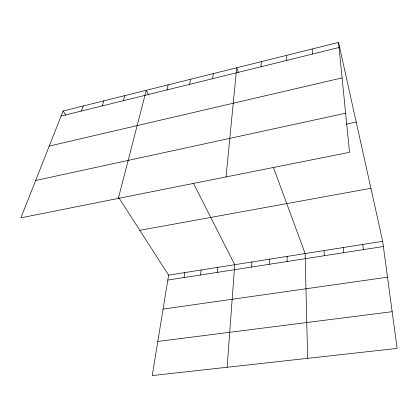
<?xml version="1.0" encoding="UTF-8"?>
<svg xmlns="http://www.w3.org/2000/svg" width="418" height="418" viewBox="0 0 418 418"><rect width="100%" height="100%" fill="white"/><g stroke="black" fill="none" stroke-linecap="round" stroke-linejoin="round"><path stroke-width="0.63" d="M287.109 261.516L287.114 256.417M286.435 60.479L286.455 55.401M269.239 264.296L269.375 259.217M251.657 267.034L251.913 261.976M261.036 66.739L261.302 61.66M227.131 367.26L234.728 264.693L193.487 183.377M226.023 176.934L236.713 67.779L238.495 72.622M217.323 272.379L217.809 267.363M200.562 274.992L201.157 269.997M184.056 277.557L184.761 272.588M212.657 78.673L213.373 73.589M118.816 197.662L168.616 275.138L152.241 375.568L397.1 348.413L382.674 241.317L338.538 42.432L63.108 110.995L20.9 217.835L349.532 152.304L338.538 42.432M189.61 84.358L190.53 79.274M167.048 89.922L168.172 84.844M118.325 198.409L146.279 90.288L148.636 94.933M123.347 100.696L124.841 95.628M102.175 105.921L103.842 100.853M81.432 111.036L83.271 105.973M61.112 116.047L339.045 47.5M49.251 146.075L342.086 77.879M35.655 180.482L345.623 113.231M346.182 124.162L356.204 122.04M139.816 230.328L370.907 188.299M168.616 275.138L382.674 241.317M167.806 280.086L383.374 246.526M163.077 309.085L387.507 277.186M157.805 341.443L392.152 311.687M63.108 110.995L65.892 115.321M273.419 167.43L305.15 253.569L307.622 358.336M362.793 244.462L363.341 249.645M343.251 247.545L343.648 252.712M324.039 250.581L324.295 255.727M312.194 48.99L312.429 54.068"/></g></svg>
